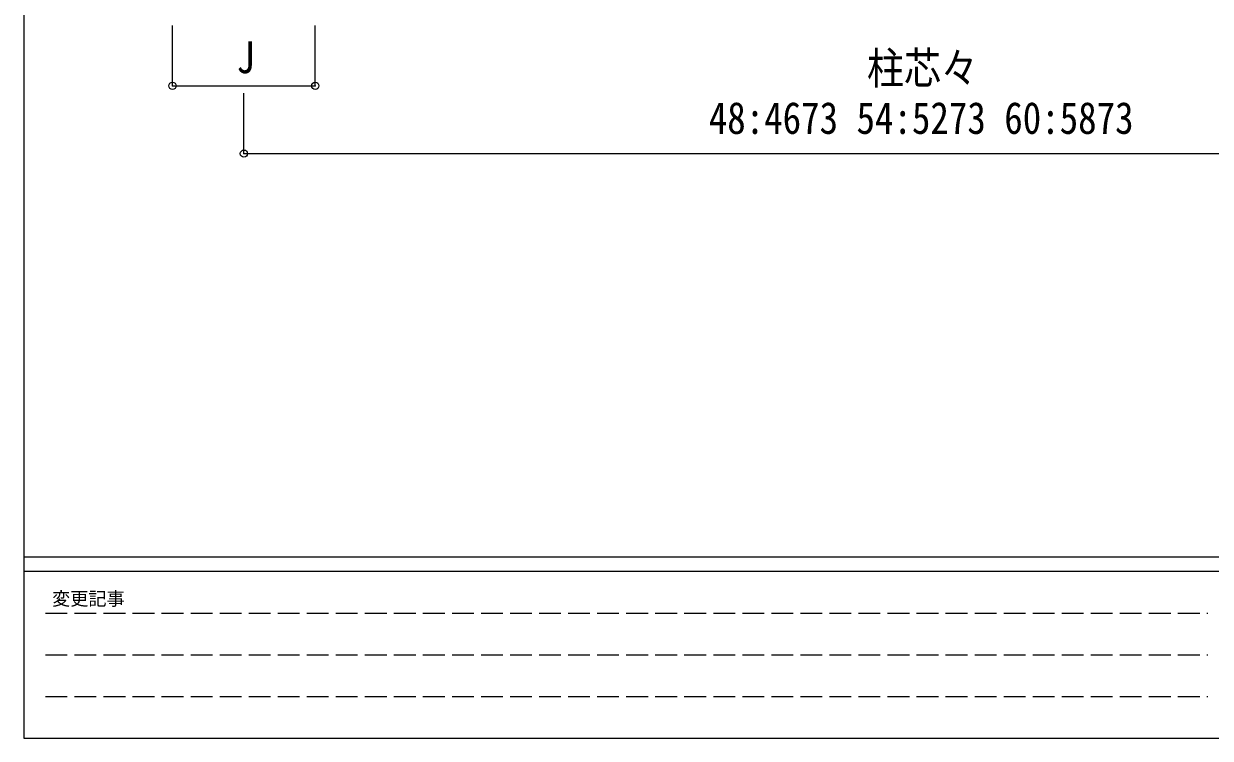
# Model space of a CAD drawing. Units: millimetres, scale not verified. Extents: x -8385 to 8479, y -5853 to 5787.
# Drawn here: x -8385 to -3482, y -5853 to -2900 of the extents above; entities that cross this region are included whole.
import ezdxf
from ezdxf.enums import TextEntityAlignment as Align

# ---------------------------------------------------------------- set-up
doc = ezdxf.new("R2010")
doc.units = ezdxf.units.MM
doc.header["$LTSCALE"] = 30
doc.header["$PDMODE"] = 32
doc.header["$PDSIZE"] = 30
doc.linetypes.add('DASHED3', pattern=[4, 3, -1])
doc.layers.add('0-6_ELV2', color=4, linetype='Continuous', lineweight=9)
doc.layers.add('F-0', color=7, linetype='Continuous', lineweight=9)
doc.styles.add('ＭＳ ゴシック', font='')
doc.styles.get('ＭＳ ゴシック').set_extended_font_data('MS Gothic')

msp = doc.modelspace()

# ---------------------------------------------------------------- linework, layer by layer
at = {"layer": '0-6_ELV2', "color": 6}
for p, q in [((-7770.42, -3157.04), (-7770.42, -2907.04)), ((-7180.42, -3157.04), (-7180.42, -2907.04)), ((-7770.42, -3157.04), (-7180.42, -3157.04)), ((-7475.42, -3437.04), (-7475.42, -3187.04)), ((-7475.42, -3437.04), (-1527.42, -3437.04))]:
    msp.add_line(p, q, dxfattribs=at)
for p in [(-7770.42, -3157.04), (-7180.42, -3157.04), (-7475.42, -3437.04)]:
    msp.add_point(p, dxfattribs=at)
at = {"layer": 'F-0', "color": 5}
for p, q in [((-8385.45, 5787.34), (-8385.45, -5852.66)), ((-8385.45, -5102.66), (8054.55, -5102.66)), ((-8385.45, -5162.66), (5387.79, -5162.66)), ((-8385.45, -5852.66), (8054.55, -5852.66))]:
    msp.add_line(p, q, dxfattribs=at)
at = {"layer": 'F-0', "color": 4, "linetype": 'DASHED3'}
for p, q in [((-8295.46, -5335.16), (-3492.21, -5335.16)), ((-8295.46, -5507.66), (-3492.21, -5507.66)), ((-8295.46, -5680.16), (-3492.21, -5680.16))]:
    msp.add_line(p, q, dxfattribs=at)

# ---------------------------------------------------------------- texts
at = {"layer": '0-6_ELV2', "color": 7, "style": 'ＭＳ ゴシック', "width": 0.85}
for s, p in [('J', (-7506.67, -3144.27)), ('柱芯々', (-4900.71, -3189.34)), ('48:4673 54:5273 60:5873', (-5554.33, -3395.02))]:
    msp.add_text(s, height=132, dxfattribs=at).set_placement(p, align=Align.BOTTOM_LEFT)
at = {"layer": 'F-0', "style": 'ＭＳ ゴシック'}
msp.add_text('変更記事', height=54.99, dxfattribs=at).set_placement((-8268.23, -5320.16), align=Align.BOTTOM_LEFT)

doc.saveas('drawing.dxf')
